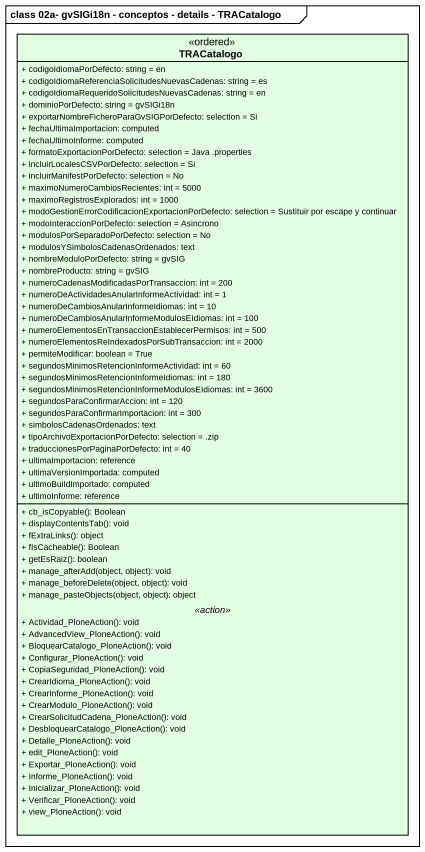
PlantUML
@startuml
mainframe class 02a- gvSIGi18n - conceptos - details - TRACatalogo
hide circle
hide empty members
skinparam classAttributeIconSize 0
class TRACatalogo <<ordered>> #E2FFE2 {
  + codigoIdiomaPorDefecto: string = en
  + codigoIdiomaReferenciaSolicitudesNuevasCadenas: string = es
  + codigoIdiomaRequeridoSolicitudesNuevasCadenas: string = en
  + dominioPorDefecto: string = gvSIGi18n
  + exportarNombreFicheroParaGvSIGPorDefecto: selection = Si
  + fechaUltimaImportacion: computed
  + fechaUltimoInforme: computed
  + formatoExportacionPorDefecto: selection = Java .properties
  + incluirLocalesCSVPorDefecto: selection = Si
  + incluirManifestPorDefecto: selection = No
  + maximoNumeroCambiosRecientes: int = 5000
  + maximoRegistrosExplorados: int = 1000
  + modoGestionErrorCodificacionExportacionPorDefecto: selection = Sustituir por escape y continuar
  + modoInteraccionPorDefecto: selection = Asincrono
  + modulosPorSeparadoPorDefecto: selection = No
  + modulosYSimbolosCadenasOrdenados: text
  + nombreModuloPorDefecto: string = gvSIG
  + nombreProducto: string = gvSIG
  + numeroCadenasModificadasPorTransaccion: int = 200
  + numeroDeActividadesAnularInformeActividad: int = 1
  + numeroDeCambiosAnularInformeIdiomas: int = 10
  + numeroDeCambiosAnularInformeModulosEIdiomas: int = 100
  + numeroElementosEnTransaccionEstablecerPermisos: int = 500
  + numeroElementosReIndexadosPorSubTransaccion: int = 2000
  + permiteModificar: boolean = True
  + segundosMinimosRetencionInformeActividad: int = 60
  + segundosMinimosRetencionInformeIdiomas: int = 180
  + segundosMinimosRetencionInformeModulosEIdiomas: int = 3600
  + segundosParaConfirmarAccion: int = 120
  + segundosParaConfirmarImportacion: int = 300
  + simbolosCadenasOrdenados: text
  + tipoArchivoExportacionPorDefecto: selection = .zip
  + traduccionesPorPaginaPorDefecto: int = 40
  + ultimaImportacion: reference
  + ultimaVersionImportada: computed
  + ultimoBuildImportado: computed
  + ultimoInforme: reference
  --
  + cb_isCopyable(): Boolean
  + displayContentsTab(): void
  + fExtraLinks(): object
  + fIsCacheable(): Boolean
  + getEsRaiz(): boolean
  + manage_afterAdd(object, object): void
  + manage_beforeDelete(object, object): void
  + manage_pasteObjects(object, object): object
  .. <<action>> ..
  + Actividad_PloneAction(): void
  + AdvancedView_PloneAction(): void
  + BloquearCatalogo_PloneAction(): void
  + Configurar_PloneAction(): void
  + CopiaSeguridad_PloneAction(): void
  + CrearIdioma_PloneAction(): void
  + CrearInforme_PloneAction(): void
  + CrearModulo_PloneAction(): void
  + CrearSolicitudCadena_PloneAction(): void
  + DesbloquearCatalogo_PloneAction(): void
  + Detalle_PloneAction(): void
  + edit_PloneAction(): void
  + Exportar_PloneAction(): void
  + Informe_PloneAction(): void
  + Inicializar_PloneAction(): void
  + Verificar_PloneAction(): void
  + view_PloneAction(): void
}
@enduml
